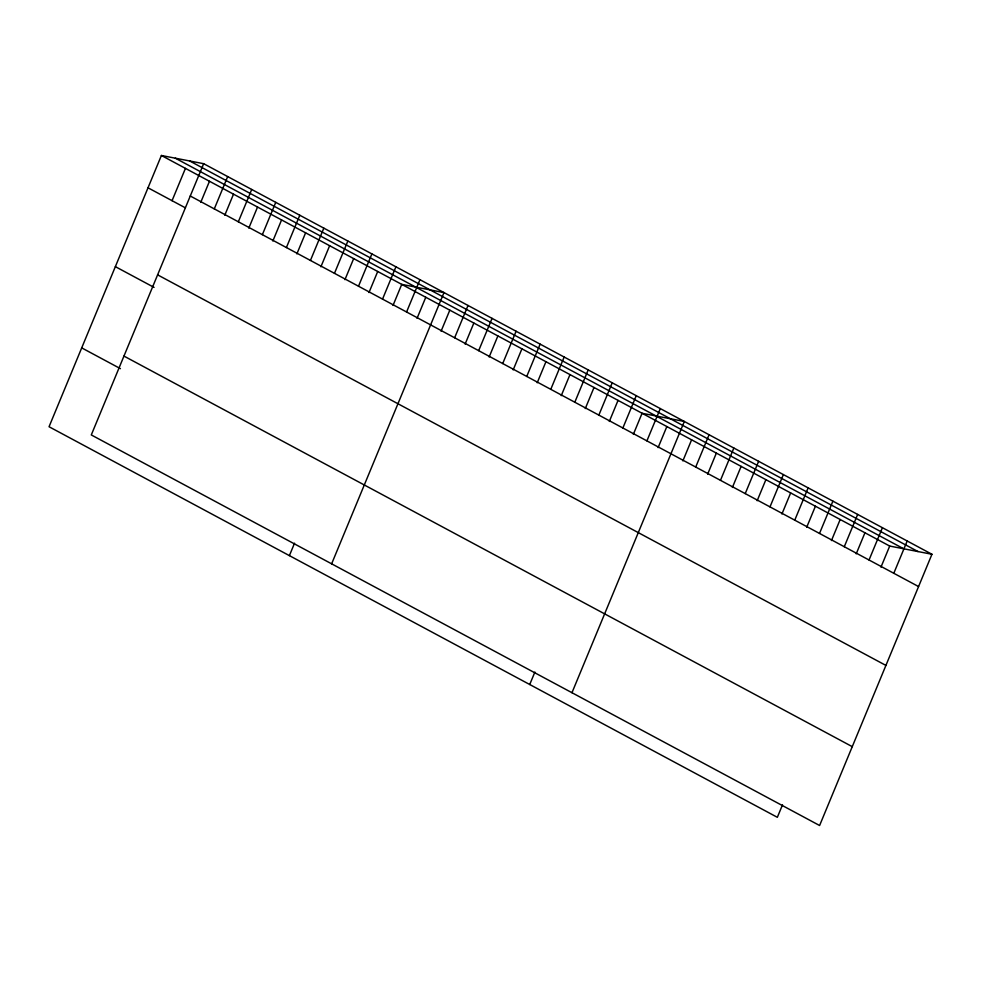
<?xml version="1.0" encoding="UTF-8"?>
<svg xmlns="http://www.w3.org/2000/svg" width="981" height="981" viewBox="0 0 981 981"><rect width="100%" height="100%" fill="white"/><g stroke="black" fill="none" stroke-linecap="round" stroke-linejoin="round"><path stroke-width="1.47" d="M203.656 163.692L91.294 434.939L819.601 825.512L931.95 554.265L203.656 163.692L161.399 155.489L49.05 426.735L777.344 817.308L782.507 804.849M172.055 200.688L185.434 168.389M200.749 202.344L209.468 181.277M214.299 208.892L227.678 176.58M224.784 215.231L233.503 194.164M238.334 221.78L251.712 189.468M248.818 228.119L257.537 207.052M262.368 234.667L275.747 202.356M272.853 241.007L281.572 219.94M286.403 247.555L299.781 215.256M296.875 253.895L305.606 232.828M310.437 260.443L323.816 228.144M320.91 266.783L329.641 245.716M334.472 273.331L347.85 241.032M344.944 279.671L353.675 258.604M358.506 286.219L371.885 253.92M368.979 292.559L377.71 271.492M382.541 299.107L395.919 266.807M289.395 555.626L294.545 543.18M393.013 305.447L401.744 284.38L443.988 292.583L331.639 563.83M406.575 311.995L419.954 279.695M417.048 318.335L425.779 297.268M441.082 331.222L449.813 310.155M454.644 337.771L468.023 305.471M465.117 344.11L473.848 323.043M478.679 350.658L492.057 318.359M489.151 356.998L497.882 335.931M502.713 363.546L516.092 331.247M513.186 369.886L521.917 348.819M526.748 376.434L540.126 344.135M537.22 382.774L545.951 361.707M550.782 389.322L564.161 357.023M561.255 395.662L569.986 374.595M574.817 402.222L588.195 369.911M585.289 408.562L594.02 387.483M598.851 415.11L612.23 382.798M609.324 421.45L618.042 400.383M622.874 427.998L636.264 395.686M529.728 684.517L534.89 672.059M633.358 434.338L642.077 413.271L684.333 421.462L571.972 692.709M646.908 440.886L660.299 408.574M658.116 447.618L666.847 426.551M682.874 460.886L691.605 439.819M695.713 467.054L709.091 434.742M707.644 474.166L716.363 453.099M720.471 480.334L733.849 448.023M732.402 487.447L741.133 466.38M745.229 493.602L758.62 461.303M757.173 500.727L765.891 479.66M769.999 506.883L783.378 474.583M781.931 514.007L790.649 492.94M794.757 520.163L808.136 487.864M806.689 527.288L815.419 506.221M819.515 533.443L832.906 501.144M831.459 540.568L840.177 519.501M844.285 546.724L857.664 514.424M856.217 553.848L864.948 532.781M869.043 560.004L882.422 527.704M880.975 567.128L889.706 546.061L931.95 554.265M893.801 573.284L907.192 540.985M189.713 160.994L918.008 551.555M175.341 158.199L903.648 548.759M161.399 155.489L889.706 546.061M190.265 196.004L918.572 586.564M148.021 187.8L185.409 207.849M157.61 274.852L885.904 665.412M115.366 266.648L154.078 287.408M123.962 356.091L852.256 746.651M81.717 347.887L120.43 368.66"/></g></svg>
